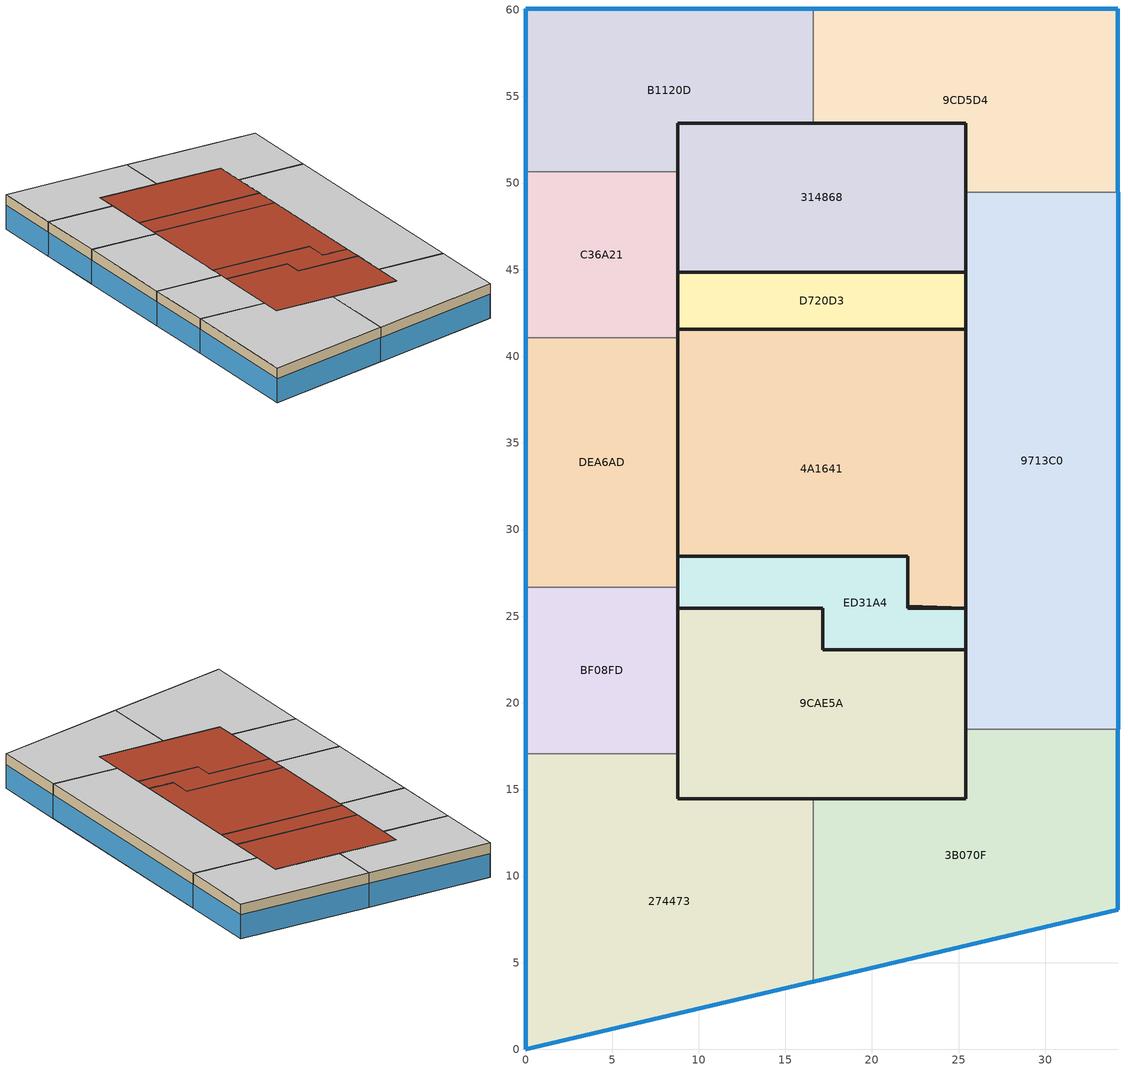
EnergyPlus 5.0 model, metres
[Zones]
274473
 floor ground (GROUND_FLOOR): 16.6,14.47 16.6,3.91 0,0 0,17.07 8.8,17.07 8.8,14.47 z0
 wall outside (EXT_WALL): 0,17.07 0,0 16.6,3.91 z0:4.4
 wall inside (ADJ_WALL): 16.6,14.47 8.8,14.47 8.8,17.07 z0:4.4
 wall to BF08FD (ADJ_WALL): 8.8,17.07 0,17.07 z0:4.4
 wall to 3B070F (ADJ_WALL): 16.6,3.91 16.6,14.47 z0:4.4
 window (EXT_WINDOW1): 0,17.06 0,0.01 / 0.01,0 16.59,3.91 z0.01:3.04
 ceiling inside (ADJ_CEILING): 0,17.07 0,0 16.6,3.91 16.6,14.47 8.8,14.47 8.8,17.07 z4.4
DEA6AD
 floor ground (GROUND_FLOOR): 8.8,41.07 8.8,26.67 0,26.67 0,41.07 z0
 wall outside (EXT_WALL): 0,41.07 0,26.67 z0:4.4
 wall inside (ADJ_WALL): 8.8,26.67 8.8,41.07 z0:4.4
 wall to BF08FD (ADJ_WALL): 0,26.67 8.8,26.67 z0:4.4
 wall to C36A21 (ADJ_WALL): 8.8,41.07 0,41.07 z0:4.4
 window (EXT_WINDOW1): 0,41.06 0,26.68 z0.01:3.04
 ceiling inside (ADJ_CEILING): 0,41.07 0,26.67 8.8,26.67 8.8,41.07 z4.4
B1120D
 floor ground (GROUND_FLOOR): 16.6,60.07 16.6,53.47 8.8,53.47 8.8,50.67 0,50.67 0,60.07 z0
 wall outside (EXT_WALL): 16.6,60.07 0,60.07 0,50.67 z0:4.4
 wall to C36A21 (ADJ_WALL): 0,50.67 8.8,50.67 z0:4.4
 wall to 9CD5D4 (ADJ_WALL): 16.6,53.47 16.6,60.07 z0:4.4
 wall inside (ADJ_WALL): 8.8,50.67 8.8,53.47 16.6,53.47 z0:4.4
 window (EXT_WINDOW1): 0,60.06 0,50.68 / 16.59,60.07 0.01,60.07 z0.01:3.04
 ceiling inside (ADJ_CEILING): 0,60.07 0,50.67 8.8,50.67 8.8,53.47 16.6,53.47 16.6,60.07 z4.4
9CD5D4
 floor ground (GROUND_FLOOR): 34.2,60.07 34.2,49.47 25.4,49.47 25.4,53.47 16.6,53.47 16.6,60.07 z0
 wall outside (EXT_WALL): 34.2,49.47 34.2,60.07 16.6,60.07 z0:4.4
 wall to B1120D (ADJ_WALL): 16.6,60.07 16.6,53.47 z0:4.4
 wall to 9713C0 (ADJ_WALL): 25.4,49.47 34.2,49.47 z0:4.4
 wall inside (ADJ_WALL): 16.6,53.47 25.4,53.47 25.4,49.47 z0:4.4
 window (EXT_WINDOW1): 34.2,49.48 34.2,60.06 / 34.19,60.07 16.61,60.07 z0.01:3.04
 ceiling inside (ADJ_CEILING): 16.6,60.07 16.6,53.47 25.4,53.47 25.4,49.47 34.2,49.47 34.2,60.07 z4.4
3B070F
 floor ground (GROUND_FLOOR): 34.2,18.47 34.2,8.05 16.6,3.91 16.6,14.47 25.4,14.47 25.4,18.47 z0
 wall outside (EXT_WALL): 16.6,3.91 34.2,8.05 34.2,18.47 z0:4.4
 wall to 9713C0 (ADJ_WALL): 34.2,18.47 25.4,18.47 z0:4.4
 wall to 274473 (ADJ_WALL): 16.6,14.47 16.6,3.91 z0:4.4
 wall inside (ADJ_WALL): 25.4,18.47 25.4,14.47 16.6,14.47 z0:4.4
 window (EXT_WINDOW1): 16.61,3.91 34.19,8.05 / 34.2,8.06 34.2,18.46 z0.01:3.04
 ceiling inside (ADJ_CEILING): 16.6,14.47 16.6,3.91 34.2,8.05 34.2,18.47 25.4,18.47 25.4,14.47 z4.4
9713C0
 floor ground (GROUND_FLOOR): 34.2,49.47 34.2,18.47 25.4,18.47 25.4,49.47 z0
 wall outside (EXT_WALL): 34.2,18.47 34.2,49.47 z0:4.4
 wall to 9CD5D4 (ADJ_WALL): 34.2,49.47 25.4,49.47 z0:4.4
 wall inside (ADJ_WALL): 25.4,49.47 25.4,18.47 z0:4.4
 wall to 3B070F (ADJ_WALL): 25.4,18.47 34.2,18.47 z0:4.4
 window (EXT_WINDOW1): 34.2,18.48 34.2,49.46 z0.01:3.04
 ceiling inside (ADJ_CEILING): 25.4,49.47 25.4,18.47 34.2,18.47 34.2,49.47 z4.4
C36A21
 floor ground (GROUND_FLOOR): 8.8,50.67 8.8,41.07 0,41.07 0,50.67 z0
 wall outside (EXT_WALL): 0,50.67 0,41.07 z0:4.4
 wall to B1120D (ADJ_WALL): 8.8,50.67 0,50.67 z0:4.4
 wall to DEA6AD (ADJ_WALL): 0,41.07 8.8,41.07 z0:4.4
 wall inside (ADJ_WALL): 8.8,41.07 8.8,50.67 z0:4.4
 window (EXT_WINDOW1): 0,50.66 0,41.08 z0.01:3.04
 ceiling inside (ADJ_CEILING): 0,50.67 0,41.07 8.8,41.07 8.8,50.67 z4.4
BF08FD
 floor ground (GROUND_FLOOR): 8.8,26.67 8.8,17.07 0,17.07 0,26.67 z0
 wall outside (EXT_WALL): 0,26.67 0,17.07 z0:4.4
 wall inside (ADJ_WALL): 8.8,17.07 8.8,26.67 z0:4.4
 wall to 274473 (ADJ_WALL): 0,17.07 8.8,17.07 z0:4.4
 wall to DEA6AD (ADJ_WALL): 8.8,26.67 0,26.67 z0:4.4
 window (EXT_WINDOW1): 0,26.66 0,17.08 z0.01:3.04
 ceiling inside (ADJ_CEILING): 0,26.67 0,17.07 8.8,17.07 8.8,26.67 z4.4
D720D3
 floor ground (GROUND_FLOOR): 25.4,44.87 25.4,41.57 8.8,41.57 8.8,44.87 z0
 wall outside (EXT_WALL): 8.8,41.57 25.4,41.57 25.4,44.87 8.8,44.87 8.8,41.57 z0:4.4
 roof outside (EXT_ROOF): 8.8,44.87 8.8,41.57 25.4,41.57 25.4,44.87 z4.4
ED31A4
 floor ground (GROUND_FLOOR): 25.4,25.47 25.4,23.07 17.15,23.07 17.15,25.47 8.8,25.47 8.8,28.47 22.05,28.47 22.05,25.57 z0
 wall outside (EXT_WALL): 8.8,28.47 8.8,25.47 17.15,25.47 17.15,23.07 25.4,23.07 25.4,25.47 22.05,25.57 22.05,28.47 8.8,28.47 z0:4.4
 roof outside (EXT_ROOF): 8.8,28.47 8.8,25.47 17.15,25.47 17.15,23.07 25.4,23.07 25.4,25.47 22.05,25.57 22.05,28.47 z4.4
9CAE5A
 floor ground (GROUND_FLOOR): 25.4,23.07 25.4,14.47 8.8,14.47 8.8,25.47 17.15,25.47 17.15,23.07 z0
 wall outside (EXT_WALL): 25.4,14.47 25.4,23.07 17.15,23.07 17.15,25.47 8.8,25.47 8.8,14.47 25.4,14.47 z0:4.4
 roof outside (EXT_ROOF): 8.8,25.47 8.8,14.47 25.4,14.47 25.4,23.07 17.15,23.07 17.15,25.47 z4.4
4A1641
 floor ground (GROUND_FLOOR): 25.4,41.57 25.4,25.47 22.05,25.47 22.05,28.47 8.8,28.47 8.8,41.57 z0
 wall outside (EXT_WALL): 22.05,28.47 22.05,25.47 25.4,25.47 25.4,41.57 8.8,41.57 8.8,28.47 22.05,28.47 z0:4.4
 roof outside (EXT_ROOF): 8.8,41.57 8.8,28.47 22.05,28.47 22.05,25.47 25.4,25.47 25.4,41.57 z4.4
314868
 floor ground (GROUND_FLOOR): 25.4,53.47 25.4,44.87 8.8,44.87 8.8,53.47 z0
 wall outside (EXT_WALL): 8.8,44.87 25.4,44.87 25.4,53.47 8.8,53.47 8.8,44.87 z0:4.4
 roof outside (EXT_ROOF): 8.8,53.47 8.8,44.87 25.4,44.87 25.4,53.47 z4.4
[Building]
TRNSYS18: North Axis {deg}=0; Terrain=City; Loads Convergence Tolerance Value=0; Temperature Convergence Tolerance Value {deltaC}=0; Solar Distribution=FullInteriorAndExterior; Maximum Number of Warmup Days=0
[Site:Location]
not used: Latitude {deg}=0; Longitude {deg}=0; Time Zone {hr}=0; Elevation {m}=0
[Construction]
GROUND_FLOOR; EXT_WALL; EXT_ROOF; ADJ_WALL; ADJ_CEILING; EXT_WINDOW1: 
[WindowProperty:ShadingControl]
ESHADE=0; ISHADE=INPUT 1*MAX_ISHADE : SHADECNTRL=ISHADE_INTERNAL
[SurfaceProperty:OtherSideCoefficients]
BOUNDARY=IDENTICAL; BOUNDARY=INPUT 1*TBOUNDARY; BOUNDARY=INPUT 1*TBOUNDARY_2; BOUNDARY=INPUT 1*TBOUNDARY_3; BOUNDARY=INPUT 1*TGROUND; BOUNDARY=20; BOUNDARY=15
[Zone] Multiplier=1
274473; DEA6AD; B1120D; 9CD5D4; 3B070F; 9713C0; C36A21; BF08FD; D720D3; ED31A4; 9CAE5A; 4A1641; 314868
